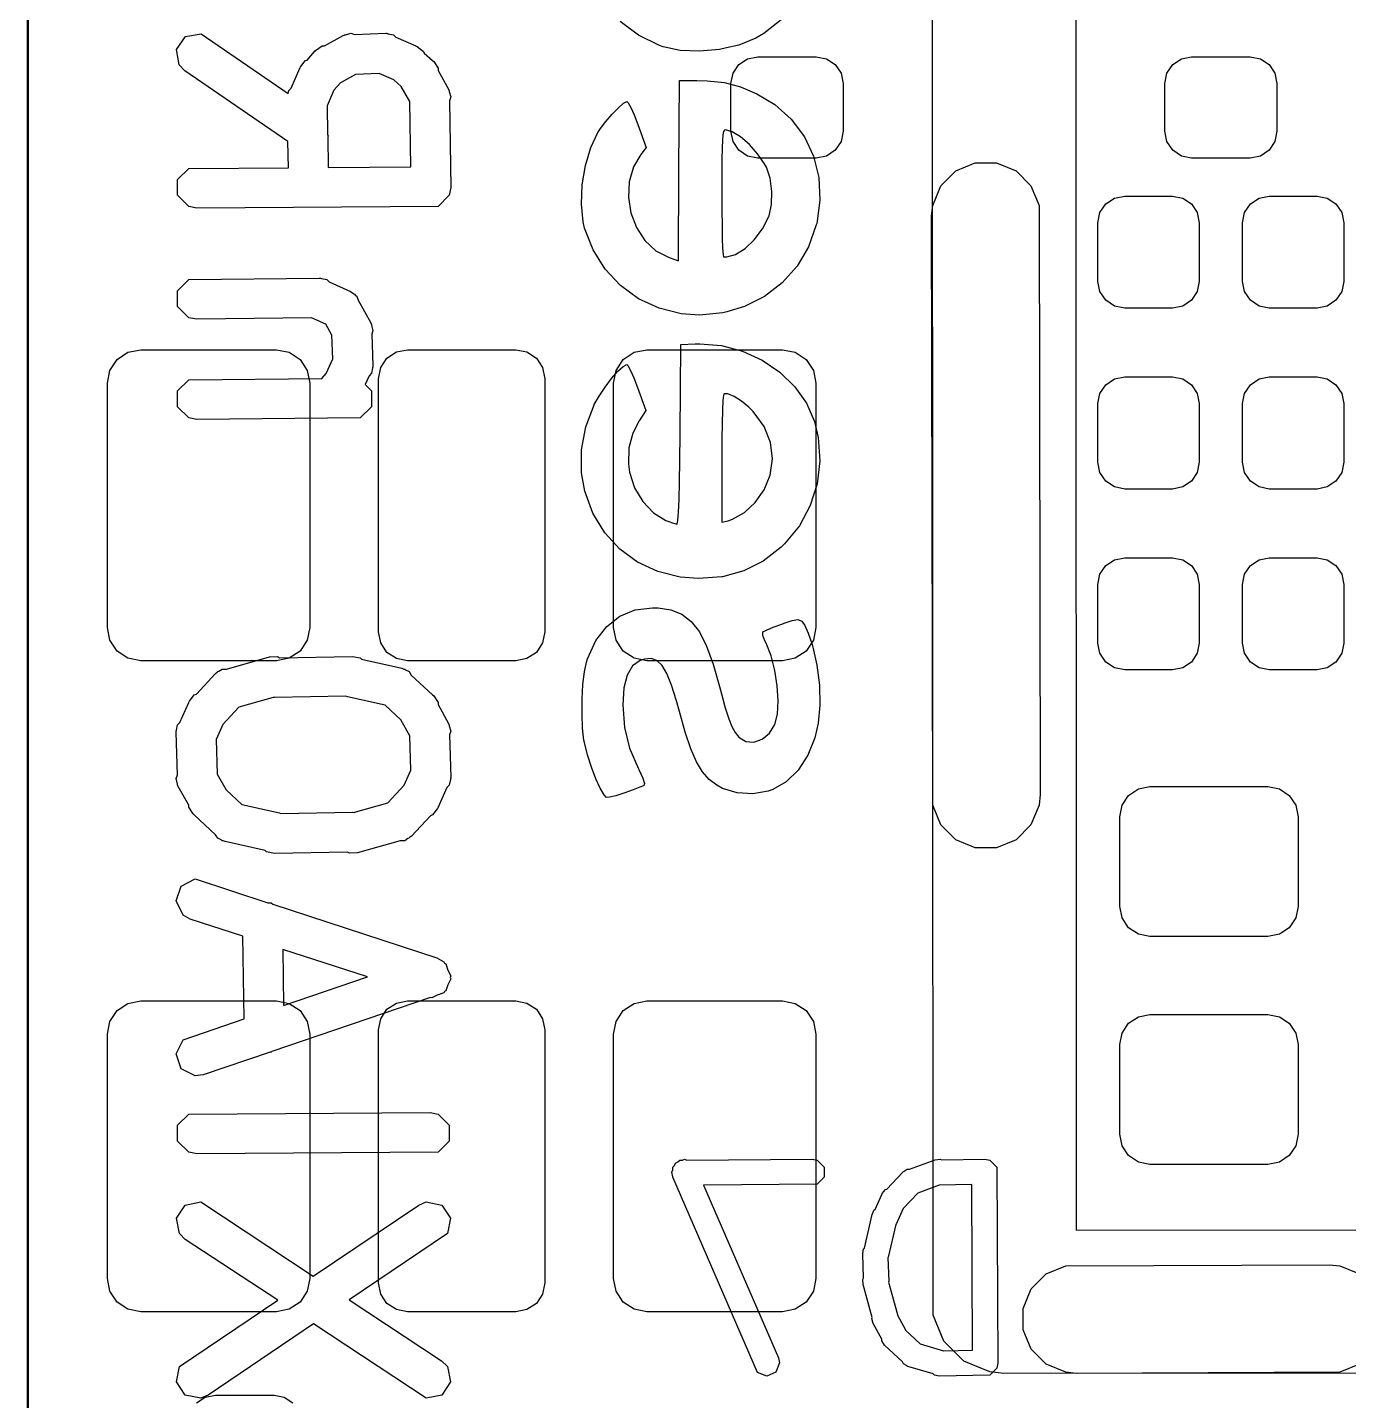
# Model space of a CAD drawing. Extents: x 138 to 258, y -115 to -93.
# Drawn here: x 138.022 to 142.663, y -111.576 to -106.755 of the extents above; entities that cross this region are included whole.
import ezdxf

# ---------------------------------------------------------------- set-up
doc = ezdxf.new("R2010")
doc.units = 0
doc.layers.add('BLACK', color=7, linetype='CONTINUOUS')

msp = doc.modelspace()

# ---------------------------------------------------------------- linework, layer by layer
at = {"layer": 'BLACK', "linetype": 'CONTINUOUS'}
for p, q in [((138.022426, -111.988503), (138.02233, -98.0186)), ((138.024773, -98.018696), (138.02487, -111.9886)), ((141.203481, -111.275636), (141.1986, -98.7806)), ((141.701837, -99.034485), (141.706502, -110.977341)), ((140.169109, -106.782325), (140.104317, -106.734463)), ((140.676007, -106.723165), (140.60967, -106.776558)), ((138.54611, -106.832041), (138.577882, -106.786652)), ((138.577882, -106.786652), (138.632445, -106.777024)), ((138.632445, -106.777024), (138.938572, -106.98637)), ((139.065558, -106.819888), (139.131359, -106.782952)), ((139.131359, -106.782952), (139.134856, -106.781994)), ((139.134856, -106.781994), (139.136031, -106.78082)), ((139.136031, -106.78082), (139.139646, -106.780682)), ((139.139646, -106.780682), (139.158601, -106.775492)), ((139.158601, -106.775492), (139.170637, -106.779504)), ((139.170637, -106.779504), (139.280935, -106.77531)), ((139.280935, -106.77531), (139.284491, -106.776017)), ((139.284491, -106.776017), (139.286067, -106.775492)), ((139.286067, -106.775492), (139.289523, -106.777018)), ((139.289523, -106.777018), (139.308637, -106.78082)), ((139.308637, -106.78082), (139.316941, -106.789124)), ((140.242581, -106.817831), (140.169109, -106.782325)), ((140.60967, -106.776558), (140.581263, -106.792954)), ((138.555738, -106.886604), (138.54611, -106.832041)), ((139.031324, -106.839104), (139.034409, -106.835581)), ((139.034409, -106.835581), (139.057894, -106.819888)), ((139.057894, -106.819888), (139.065558, -106.819888)), ((139.316941, -106.789124), (139.386614, -106.819888)), ((139.386614, -106.819888), (139.386774, -106.819888)), ((139.386774, -106.819888), (139.386936, -106.82003)), ((139.386936, -106.82003), (139.391445, -106.822021)), ((139.391445, -106.822021), (139.413758, -106.839338)), ((140.255289, -106.822332), (140.242581, -106.817831)), ((140.315603, -106.835571), (140.255289, -106.822332)), ((140.383202, -106.838626), (140.315603, -106.835571)), ((140.453241, -106.832125), (140.383202, -106.838626)), ((140.478216, -106.826426), (140.453241, -106.832125)), ((140.520876, -106.816692), (140.478216, -106.826426)), ((140.581263, -106.792954), (140.520876, -106.816692)), ((138.981783, -106.893461), (138.9991, -106.871148)), ((138.9991, -106.871148), (139.004991, -106.869184)), ((139.004991, -106.869184), (139.03078, -106.839726)), ((139.03078, -106.839726), (139.03091, -106.839337)), ((139.03091, -106.839337), (139.031324, -106.839104)), ((139.413758, -106.839338), (139.415722, -106.845229)), ((139.415722, -106.845229), (139.44518, -106.871018)), ((139.44518, -106.871018), (139.445568, -106.871148)), ((139.445568, -106.871148), (139.445799, -106.87156)), ((139.445799, -106.87156), (139.449325, -106.874647)), ((139.449325, -106.874647), (139.465018, -106.898132)), ((140.521276, -106.885326), (140.551765, -106.864954)), ((140.551765, -106.864954), (140.58773, -106.8578)), ((140.58773, -106.8578), (140.79347, -106.8578)), ((140.79347, -106.8578), (140.829435, -106.864954)), ((140.829435, -106.864954), (140.859924, -106.885326)), ((142.045276, -106.885326), (142.075765, -106.864954)), ((142.075765, -106.864954), (142.11173, -106.8578)), ((142.11173, -106.8578), (142.31747, -106.8578)), ((142.31747, -106.8578), (142.353435, -106.864954)), ((142.353435, -106.864954), (142.383924, -106.885326)), ((138.575273, -106.907004), (138.555738, -106.886604)), ((138.937513, -107.154722), (138.575273, -106.907004)), ((138.948886, -106.967963), (138.97965, -106.898291)), ((138.97965, -106.898132), (138.979792, -106.897969)), ((138.97965, -106.898291), (138.97965, -106.898132)), ((138.979792, -106.897969), (138.981783, -106.893461)), ((139.174697, -106.919673), (139.122051, -106.949225)), ((139.25777, -106.916514), (139.174697, -106.919673)), ((139.309465, -106.939339), (139.25777, -106.916514)), ((139.465018, -106.898132), (139.465018, -106.905796)), ((139.465018, -106.905796), (139.501954, -106.971596)), ((140.49375, -106.95178), (140.500904, -106.915815)), ((140.500904, -106.915815), (140.521276, -106.885326)), ((140.859924, -106.885326), (140.880296, -106.915815)), ((140.880296, -106.915815), (140.88745, -106.95178)), ((142.01775, -106.95178), (142.024904, -106.915815)), ((142.024904, -106.915815), (142.045276, -106.885326)), ((142.383924, -106.885326), (142.404296, -106.915815)), ((142.404296, -106.915815), (142.41145, -106.95178)), ((138.938572, -106.98637), (138.940582, -106.976268)), ((138.940582, -106.976268), (138.948886, -106.967963)), ((139.0991, -106.975442), (139.075205, -107.029558)), ((139.122051, -106.949225), (139.0991, -106.975442)), ((139.335682, -106.96229), (139.309465, -106.939339)), ((139.364986, -107.014495), (139.335682, -106.96229)), ((139.501954, -106.971596), (139.502911, -106.975093)), ((139.502911, -106.975093), (139.504086, -106.976268)), ((139.504086, -106.976268), (139.504139, -106.979577)), ((139.504139, -106.979577), (139.509414, -106.998838)), ((140.311015, -107.257535), (140.313173, -106.941006)), ((140.313173, -106.941006), (140.373761, -106.941006)), ((140.373761, -106.941006), (140.409684, -106.941814)), ((140.409684, -106.941814), (140.471176, -106.948561)), ((140.471176, -106.948561), (140.527371, -106.963386)), ((140.49375, -107.11942), (140.49375, -106.95178)), ((140.527371, -106.963386), (140.584945, -106.987766)), ((140.88745, -106.95178), (140.88745, -107.11942)), ((142.01775, -107.11942), (142.01775, -106.95178)), ((142.41145, -106.95178), (142.41145, -107.11942)), ((139.075205, -107.029558), (139.076821, -107.129365)), ((139.368712, -107.244565), (139.364986, -107.014495)), ((139.509414, -106.998838), (139.504681, -107.013035)), ((139.504681, -107.013035), (139.509596, -107.316511)), ((140.098242, -107.037083), (140.116269, -107.021214)), ((140.116269, -107.021214), (140.127552, -107.015178)), ((140.127552, -107.015178), (140.132042, -107.019063)), ((140.132042, -107.019063), (140.141591, -107.035624)), ((140.584945, -106.987766), (140.647511, -107.025459)), ((140.647511, -107.025459), (140.705687, -107.077438)), ((140.054517, -107.084897), (140.076611, -107.05943)), ((140.076611, -107.05943), (140.098242, -107.037083)), ((140.141591, -107.035624), (140.153579, -107.062204)), ((140.153579, -107.062204), (140.166423, -107.095532)), ((140.705687, -107.077438), (140.751393, -107.13859)), ((140.000838, -107.176713), (140.02617, -107.123544)), ((140.02617, -107.123544), (140.0351, -107.110127)), ((140.0351, -107.110127), (140.054517, -107.084897)), ((140.166423, -107.095532), (140.195183, -107.175886)), ((140.46771, -107.120313), (140.465336, -107.131351)), ((140.470844, -107.115155), (140.46771, -107.120313)), ((140.474096, -107.114075), (140.470844, -107.115155)), ((140.498396, -107.120797), (140.474096, -107.114075)), ((140.500904, -107.155385), (140.49375, -107.11942)), ((140.527499, -107.139018), (140.498396, -107.120797)), ((140.88745, -107.11942), (140.880296, -107.155385)), ((142.024904, -107.155385), (142.01775, -107.11942)), ((142.41145, -107.11942), (142.404296, -107.155385)), ((138.939013, -107.247357), (138.937513, -107.154722)), ((139.076821, -107.129365), (139.078139, -107.136832)), ((139.078139, -107.136832), (139.076969, -107.138502)), ((139.076969, -107.138502), (139.078717, -107.246449)), ((140.463621, -107.150037), (140.462464, -107.178137)), ((140.465336, -107.131351), (140.463621, -107.150037)), ((140.521276, -107.185874), (140.500904, -107.155385)), ((140.558213, -107.165825), (140.527499, -107.139018)), ((140.587346, -107.198302), (140.558213, -107.165825)), ((140.751393, -107.13859), (140.78389, -107.207316)), ((140.880296, -107.155385), (140.859924, -107.185874)), ((142.045276, -107.185874), (142.024904, -107.155385)), ((142.404296, -107.155385), (142.383924, -107.185874)), ((139.982237, -107.239902), (140.000838, -107.176713)), ((140.176527, -107.20061), (140.151524, -107.243982)), ((140.195183, -107.175886), (140.176527, -107.20061)), ((140.461763, -107.217418), (140.461417, -107.269648)), ((140.462464, -107.178137), (140.461763, -107.217418)), ((140.551765, -107.206246), (140.521276, -107.185874)), ((140.58773, -107.2134), (140.551765, -107.206246)), ((140.611706, -107.233536), (140.587346, -107.198302)), ((140.79347, -107.2134), (140.58773, -107.2134)), ((140.78389, -107.207316), (140.802444, -107.28202)), ((140.829435, -107.206246), (140.79347, -107.2134)), ((140.859924, -107.185874), (140.829435, -107.206246)), ((142.075765, -107.206246), (142.045276, -107.185874)), ((142.11173, -107.2134), (142.075765, -107.206246)), ((142.31747, -107.2134), (142.11173, -107.2134)), ((142.353435, -107.206246), (142.31747, -107.2134)), ((142.383924, -107.185874), (142.353435, -107.206246)), ((138.549906, -107.288809), (138.589084, -107.249631)), ((138.589084, -107.249631), (138.939013, -107.247357)), ((139.078717, -107.246449), (139.368712, -107.244565)), ((139.971101, -107.307858), (139.982237, -107.239902)), ((140.151524, -107.243982), (140.136428, -107.296651)), ((140.308858, -107.574065), (140.311015, -107.257535)), ((140.461417, -107.269648), (140.461324, -107.336593)), ((140.618493, -107.245938), (140.611706, -107.233536)), ((140.63162, -107.284601), (140.618493, -107.245938)), ((141.230705, -107.310764), (141.283264, -107.258205)), ((141.283264, -107.258205), (141.351935, -107.22976)), ((141.351935, -107.22976), (141.426265, -107.22976)), ((141.426265, -107.22976), (141.494936, -107.258205)), ((141.494936, -107.258205), (141.547495, -107.310764)), ((138.549906, -107.344213), (138.549906, -107.288809)), ((139.509596, -107.316511), (139.504086, -107.344213)), ((139.968163, -107.375325), (139.971101, -107.307858)), ((140.136428, -107.296651), (140.133642, -107.351676)), ((140.637752, -107.330672), (140.63162, -107.284601)), ((140.802444, -107.28202), (140.806317, -107.361102)), ((141.20226, -107.379435), (141.230705, -107.310764)), ((141.547495, -107.310764), (141.57594, -107.379435)), ((138.589084, -107.383391), (138.549906, -107.344213)), ((139.504086, -107.344213), (139.464908, -107.383391)), ((140.133642, -107.351676), (140.142383, -107.406226)), ((140.461324, -107.336593), (140.461325, -107.338695)), ((140.461325, -107.338695), (140.461559, -107.39722)), ((140.63655, -107.377051), (140.637752, -107.330672)), ((140.806317, -107.361102), (140.794773, -107.442964)), ((141.810326, -107.374276), (141.840815, -107.353904)), ((141.840815, -107.353904), (141.87678, -107.34675)), ((141.87678, -107.34675), (142.04442, -107.34675)), ((142.04442, -107.34675), (142.080385, -107.353904)), ((142.080385, -107.353904), (142.110874, -107.374276)), ((142.318326, -107.374276), (142.348815, -107.353904)), ((142.348815, -107.353904), (142.38478, -107.34675)), ((142.38478, -107.34675), (142.55242, -107.34675)), ((142.55242, -107.34675), (142.588385, -107.353904)), ((142.588385, -107.353904), (142.618874, -107.374276)), ((138.616786, -107.388901), (138.589084, -107.383391)), ((139.464908, -107.383391), (138.616786, -107.388901)), ((139.974156, -107.43705), (139.968163, -107.375325)), ((140.142383, -107.406226), (140.161868, -107.457472)), ((140.461559, -107.39722), (140.46219, -107.44994)), ((140.627676, -107.416641), (140.63655, -107.377051)), ((141.1986, -107.4166), (141.20226, -107.379435)), ((141.57594, -107.379435), (141.5796, -109.4486)), ((141.7828, -107.44073), (141.789954, -107.404765)), ((141.789954, -107.404765), (141.810326, -107.374276)), ((142.110874, -107.374276), (142.131246, -107.404765)), ((142.131246, -107.404765), (142.1384, -107.44073)), ((142.2908, -107.44073), (142.297954, -107.404765)), ((142.297954, -107.404765), (142.318326, -107.374276)), ((142.618874, -107.374276), (142.639246, -107.404765)), ((142.639246, -107.404765), (142.6464, -107.44073)), ((139.979311, -107.459288), (139.974156, -107.43705)), ((140.009046, -107.535978), (139.979311, -107.459288)), ((140.161868, -107.457472), (140.191312, -107.502585)), ((140.46219, -107.44994), (140.463159, -107.49472)), ((140.57558, -107.500618), (140.60429, -107.4624)), ((140.60429, -107.4624), (140.626746, -107.419007)), ((140.626746, -107.419007), (140.627676, -107.416641)), ((140.793435, -107.448474), (140.766284, -107.524727)), ((140.794773, -107.442964), (140.793435, -107.448474)), ((141.20226, -109.485765), (141.1986, -107.4166)), ((141.7828, -107.64647), (141.7828, -107.44073)), ((142.1384, -107.44073), (142.1384, -107.64647)), ((142.2908, -107.64647), (142.2908, -107.44073)), ((142.6464, -107.44073), (142.6464, -107.64647)), ((140.191312, -107.502585), (140.229932, -107.538734)), ((140.463159, -107.49472), (140.464408, -107.529423)), ((140.543287, -107.531296), (140.57558, -107.500618)), ((140.051707, -107.603714), (140.009046, -107.535978)), ((140.229932, -107.538734), (140.276943, -107.563091)), ((140.464408, -107.529423), (140.465876, -107.551915)), ((140.465876, -107.551915), (140.467505, -107.56006)), ((140.478631, -107.560568), (140.51008, -107.552068)), ((140.51008, -107.552068), (140.543287, -107.531296)), ((140.766284, -107.524727), (140.725885, -107.592798)), ((140.10566, -107.66126), (140.051707, -107.603714)), ((140.276943, -107.563091), (140.308858, -107.574065)), ((140.467505, -107.56006), (140.478631, -107.560568)), ((140.725885, -107.592798), (140.673891, -107.651394)), ((138.549906, -107.679486), (138.589084, -107.640308)), ((138.589084, -107.640308), (139.04653, -107.634798)), ((139.04653, -107.634798), (139.050086, -107.635505)), ((139.050086, -107.635505), (139.051662, -107.63498)), ((139.051662, -107.63498), (139.055118, -107.636506)), ((139.055118, -107.636506), (139.074232, -107.640308)), ((139.074232, -107.640308), (139.082535, -107.648611)), ((139.082535, -107.648611), (139.157038, -107.681507)), ((140.673891, -107.651394), (140.611955, -107.69922)), ((141.789954, -107.682435), (141.7828, -107.64647)), ((142.1384, -107.64647), (142.131246, -107.682435)), ((142.297954, -107.682435), (142.2908, -107.64647)), ((142.6464, -107.64647), (142.639246, -107.682435)), ((138.549906, -107.73489), (138.549906, -107.679486)), ((139.157038, -107.681507), (139.168425, -107.690344)), ((139.168425, -107.690344), (139.172096, -107.691568)), ((139.172096, -107.691568), (139.173712, -107.694447)), ((139.173712, -107.694447), (139.179352, -107.698824)), ((139.179352, -107.698824), (139.184005, -107.712784)), ((140.169268, -107.707375), (140.10566, -107.66126)), ((140.611955, -107.69922), (140.541731, -107.734983)), ((141.810326, -107.712924), (141.789954, -107.682435)), ((142.131246, -107.682435), (142.110874, -107.712924)), ((142.318326, -107.712924), (142.297954, -107.682435)), ((142.639246, -107.682435), (142.618874, -107.712924)), ((138.589084, -107.774068), (138.549906, -107.73489)), ((139.184005, -107.712784), (139.228481, -107.792017)), ((140.240897, -107.740821), (140.169268, -107.707375)), ((140.318911, -107.760359), (140.240897, -107.740821)), ((140.541731, -107.734983), (140.478631, -107.753378)), ((141.840815, -107.733296), (141.810326, -107.712924)), ((141.87678, -107.74045), (141.840815, -107.733296)), ((142.04442, -107.74045), (141.87678, -107.74045)), ((142.080385, -107.733296), (142.04442, -107.74045)), ((142.110874, -107.712924), (142.080385, -107.733296)), ((142.348815, -107.733296), (142.318326, -107.712924)), ((142.38478, -107.74045), (142.348815, -107.733296)), ((142.55242, -107.74045), (142.38478, -107.74045)), ((142.588385, -107.733296), (142.55242, -107.74045)), ((142.618874, -107.712924), (142.588385, -107.733296)), ((138.616786, -107.779578), (138.589084, -107.774068)), ((139.020452, -107.774715), (138.616786, -107.779578)), ((139.07, -107.796592), (139.020452, -107.774715)), ((139.091759, -107.835355), (139.07, -107.796592)), ((139.228481, -107.792017), (139.229438, -107.795514)), ((139.229438, -107.795514), (139.230613, -107.796689)), ((139.230613, -107.796689), (139.23075, -107.800304)), ((139.23075, -107.800304), (139.235941, -107.819259)), ((140.383031, -107.765146), (140.318911, -107.760359)), ((140.464872, -107.757389), (140.383031, -107.765146)), ((140.478631, -107.753378), (140.464872, -107.757389)), ((139.094918, -107.918431), (139.091759, -107.835355)), ((139.235941, -107.819259), (139.231928, -107.831295)), ((139.231928, -107.831295), (139.236123, -107.941594)), ((138.337408, -107.920908), (138.375519, -107.895442)), ((138.375519, -107.895442), (138.420476, -107.886501)), ((138.420476, -107.886501), (138.896725, -107.8865)), ((138.896725, -107.8865), (138.941681, -107.895442)), ((138.941681, -107.895442), (138.979792, -107.920908)), ((139.285258, -107.916258), (139.318219, -107.894234)), ((139.318219, -107.894234), (139.3571, -107.8865)), ((139.3571, -107.8865), (139.7381, -107.8865)), ((139.7381, -107.8865), (139.776981, -107.894234)), ((139.776981, -107.894234), (139.809942, -107.916258)), ((140.115408, -107.920908), (140.153519, -107.895442)), ((140.153519, -107.895442), (140.198476, -107.886501)), ((140.198476, -107.886501), (140.674725, -107.8865)), ((140.314941, -108.183397), (140.3171, -107.868163)), ((140.3171, -107.868163), (140.3674, -107.865741)), ((140.3674, -107.865741), (140.384108, -107.865291)), ((140.384108, -107.865291), (140.460252, -107.871936)), ((140.460252, -107.871936), (140.533932, -107.891814)), ((140.533932, -107.891814), (140.602915, -107.923474)), ((140.674725, -107.8865), (140.719681, -107.895442)), ((140.719681, -107.895442), (140.757792, -107.920908)), ((138.311942, -107.959019), (138.337408, -107.920908)), ((138.979792, -107.920908), (139.005258, -107.959019)), ((139.072095, -107.97012), (139.094918, -107.918431)), ((139.236123, -107.941594), (139.235415, -107.94515)), ((139.235415, -107.94515), (139.235941, -107.946726)), ((139.263234, -107.949219), (139.285258, -107.916258)), ((139.809942, -107.916258), (139.831966, -107.949219)), ((140.089942, -107.959019), (140.115408, -107.920908)), ((140.096459, -107.962234), (140.115242, -107.944748)), ((140.115242, -107.944748), (140.128093, -107.938233)), ((140.128093, -107.938233), (140.131931, -107.942242)), ((140.131931, -107.942242), (140.140702, -107.958909)), ((140.602915, -107.923474), (140.664973, -107.965463)), ((140.757792, -107.920908), (140.783258, -107.959019)), ((138.303, -108.003975), (138.311942, -107.959019)), ((138.549906, -108.031094), (138.589084, -107.991916)), ((138.589084, -107.991916), (139.056941, -107.987429)), ((139.005258, -107.959019), (139.014199, -108.003976)), ((139.056941, -107.987429), (139.072095, -107.97012)), ((139.222308, -107.9776), (139.208467, -108.008948)), ((139.230613, -107.969296), (139.222308, -107.9776)), ((139.234414, -107.950182), (139.230613, -107.969296)), ((139.235941, -107.946726), (139.234414, -107.950182)), ((139.2555, -107.9881), (139.263234, -107.949219)), ((139.2555, -108.8771), (139.2555, -107.9881)), ((139.831966, -107.949219), (139.8397, -107.9881)), ((139.8397, -107.9881), (139.8397, -108.8771)), ((140.051367, -108.017514), (140.074312, -107.98754)), ((140.074312, -107.98754), (140.096459, -107.962234)), ((140.081, -108.003975), (140.089942, -107.959019)), ((140.140702, -107.958909), (140.15221, -107.985539)), ((140.15221, -107.985539), (140.164969, -108.018883)), ((140.664973, -107.965463), (140.717873, -108.016331)), ((140.783258, -107.959019), (140.792199, -108.003976)), ((141.810326, -108.009276), (141.840815, -107.988904)), ((141.840815, -107.988904), (141.87678, -107.98175)), ((141.87678, -107.98175), (142.04442, -107.98175)), ((142.04442, -107.98175), (142.080385, -107.988904)), ((142.080385, -107.988904), (142.110874, -108.009276)), ((142.318326, -108.009276), (142.348815, -107.988904)), ((142.348815, -107.988904), (142.38478, -107.98175)), ((142.38478, -107.98175), (142.55242, -107.98175)), ((142.55242, -107.98175), (142.588385, -107.988904)), ((142.588385, -107.988904), (142.618874, -108.009276)), ((138.303001, -108.861224), (138.303, -108.003975)), ((138.549906, -108.086498), (138.549906, -108.031094)), ((139.014199, -108.003976), (139.0142, -108.861225)), ((139.208467, -108.008948), (139.230613, -108.031094)), ((139.230613, -108.031094), (139.230613, -108.086498)), ((140.030193, -108.049006), (140.051367, -108.017514)), ((140.081001, -108.861224), (140.081, -108.003975)), ((140.164969, -108.018883), (140.19415, -108.099514)), ((140.469283, -108.041407), (140.467708, -108.045764)), ((140.483149, -108.041467), (140.469283, -108.041407)), ((140.504856, -108.050784), (140.483149, -108.041467)), ((140.717873, -108.016331), (140.759385, -108.074627)), ((140.792199, -108.003976), (140.7922, -108.861225)), ((141.7828, -108.07573), (141.789954, -108.039765)), ((141.789954, -108.039765), (141.810326, -108.009276)), ((142.110874, -108.009276), (142.131246, -108.039765)), ((142.131246, -108.039765), (142.1384, -108.07573)), ((142.2908, -108.07573), (142.297954, -108.039765)), ((142.297954, -108.039765), (142.318326, -108.009276)), ((142.618874, -108.009276), (142.639246, -108.039765)), ((142.639246, -108.039765), (142.6464, -108.07573)), ((138.589084, -108.125676), (138.549906, -108.086498)), ((139.230613, -108.086498), (139.191435, -108.125676)), ((139.983584, -108.156779), (140.01311, -108.079365)), ((140.01311, -108.079365), (140.013356, -108.078863)), ((140.013356, -108.078863), (140.030193, -108.049006)), ((140.465545, -108.065169), (140.463775, -108.098671)), ((140.467708, -108.045764), (140.465545, -108.065169)), ((140.530536, -108.067018), (140.504856, -108.050784)), ((140.556315, -108.08783), (140.530536, -108.067018)), ((140.572014, -108.103498), (140.556315, -108.08783)), ((140.759385, -108.074627), (140.787279, -108.138899)), ((141.7828, -108.28147), (141.7828, -108.07573)), ((142.1384, -108.07573), (142.1384, -108.28147)), ((142.2908, -108.28147), (142.2908, -108.07573)), ((142.6464, -108.07573), (142.6464, -108.28147)), ((138.616786, -108.131186), (138.589084, -108.125676)), ((139.191435, -108.125676), (138.616786, -108.131186)), ((140.170927, -108.136254), (140.148526, -108.179001)), ((140.19415, -108.099514), (140.170927, -108.136254)), ((140.463775, -108.098671), (140.462447, -108.144819)), ((140.60995, -108.155966), (140.572014, -108.103498)), ((139.968587, -108.237405), (139.983584, -108.156779)), ((140.148526, -108.179001), (140.134729, -108.23076)), ((140.314095, -108.275071), (140.314941, -108.183397)), ((140.462447, -108.144819), (140.461613, -108.202163)), ((140.632758, -108.211875), (140.60995, -108.155966)), ((140.787279, -108.138899), (140.800361, -108.194706)), ((140.134729, -108.23076), (140.133768, -108.288635)), ((140.461613, -108.202163), (140.461324, -108.269251)), ((140.640004, -108.269601), (140.632758, -108.211875)), ((140.800361, -108.194706), (140.806111, -108.276397)), ((139.968458, -108.318122), (139.968587, -108.237405)), ((140.31292, -108.35132), (140.314095, -108.275071)), ((140.461324, -108.269251), (140.461324, -108.492176)), ((140.631438, -108.326896), (140.640004, -108.269601)), ((140.806111, -108.276397), (140.796586, -108.356745)), ((141.789954, -108.317435), (141.7828, -108.28147)), ((142.1384, -108.28147), (142.131246, -108.317435)), ((142.297954, -108.317435), (142.2908, -108.28147)), ((142.6464, -108.28147), (142.639246, -108.317435)), ((139.979966, -108.383251), (139.968458, -108.318122)), ((140.133768, -108.288635), (140.137719, -108.316698)), ((140.137719, -108.316698), (140.155327, -108.371141)), ((140.61018, -108.377953), (140.631438, -108.326896)), ((141.810326, -108.347924), (141.789954, -108.317435)), ((142.131246, -108.317435), (142.110874, -108.347924)), ((142.318326, -108.347924), (142.297954, -108.317435)), ((142.639246, -108.317435), (142.618874, -108.347924)), ((140.155327, -108.371141), (140.183951, -108.41971)), ((140.311423, -108.411943), (140.31292, -108.35132)), ((140.579177, -108.422861), (140.61018, -108.377953)), ((140.796586, -108.356745), (140.772313, -108.433607)), ((141.840815, -108.368296), (141.810326, -108.347924)), ((141.87678, -108.37545), (141.840815, -108.368296)), ((142.04442, -108.37545), (141.87678, -108.37545)), ((142.080385, -108.368296), (142.04442, -108.37545)), ((142.110874, -108.347924), (142.080385, -108.368296)), ((142.348815, -108.368296), (142.318326, -108.347924)), ((142.38478, -108.37545), (142.348815, -108.368296)), ((142.55242, -108.37545), (142.38478, -108.37545)), ((142.588385, -108.368296), (142.55242, -108.37545)), ((142.618874, -108.347924), (142.588385, -108.368296)), ((140.008602, -108.460869), (139.979966, -108.383251)), ((140.183951, -108.41971), (140.221361, -108.459061)), ((140.30961, -108.456739), (140.311423, -108.411943)), ((140.541272, -108.45854), (140.579177, -108.422861)), ((140.050006, -108.528992), (140.008602, -108.460869)), ((140.221361, -108.459061), (140.265326, -108.485851)), ((140.30749, -108.485509), (140.30961, -108.456739)), ((140.499308, -108.48191), (140.541272, -108.45854)), ((140.772313, -108.433607), (140.73382, -108.504838)), ((140.265326, -108.485851), (140.271365, -108.488304)), ((140.271365, -108.488304), (140.291901, -108.495667)), ((140.291901, -108.495667), (140.304375, -108.498631)), ((140.304375, -108.498631), (140.305067, -108.498052)), ((140.305067, -108.498052), (140.30749, -108.485509)), ((140.461324, -108.492176), (140.483988, -108.48666)), ((140.483988, -108.48666), (140.499308, -108.48191)), ((140.73382, -108.504838), (140.681633, -108.568297)), ((140.102775, -108.586544), (140.050006, -108.528992)), ((140.681633, -108.568297), (140.670395, -108.5792)), ((140.165506, -108.632449), (140.102775, -108.586544)), ((140.670395, -108.5792), (140.607293, -108.628776)), ((141.840815, -108.623904), (141.87678, -108.61675)), ((141.87678, -108.61675), (142.04442, -108.61675)), ((142.04442, -108.61675), (142.080385, -108.623904)), ((142.348815, -108.623904), (142.38478, -108.61675)), ((142.38478, -108.61675), (142.55242, -108.61675)), ((142.55242, -108.61675), (142.588385, -108.623904)), ((140.236796, -108.66563), (140.165506, -108.632449)), ((140.315242, -108.685011), (140.236796, -108.66563)), ((140.538779, -108.663348), (140.463376, -108.683508)), ((140.607293, -108.628776), (140.538779, -108.663348)), ((141.789954, -108.674765), (141.810326, -108.644276)), ((141.810326, -108.644276), (141.840815, -108.623904)), ((142.080385, -108.623904), (142.110874, -108.644276)), ((142.110874, -108.644276), (142.131246, -108.674765)), ((142.297954, -108.674765), (142.318326, -108.644276)), ((142.318326, -108.644276), (142.348815, -108.623904)), ((142.588385, -108.623904), (142.618874, -108.644276)), ((142.618874, -108.644276), (142.639246, -108.674765)), ((140.379607, -108.689853), (140.315242, -108.685011)), ((140.461324, -108.683663), (140.379607, -108.689853)), ((140.463376, -108.683508), (140.461324, -108.683663)), ((141.7828, -108.71073), (141.789954, -108.674765)), ((141.7828, -108.91647), (141.7828, -108.71073)), ((142.131246, -108.674765), (142.1384, -108.71073)), ((142.1384, -108.71073), (142.1384, -108.91647)), ((142.2908, -108.71073), (142.297954, -108.674765)), ((142.2908, -108.91647), (142.2908, -108.71073)), ((142.639246, -108.674765), (142.6464, -108.71073)), ((142.6464, -108.71073), (142.6464, -108.91647)), ((140.102995, -108.821476), (140.156797, -108.799582)), ((140.156797, -108.799582), (140.218203, -108.792217)), ((140.218203, -108.792217), (140.237819, -108.792753)), ((140.237819, -108.792753), (140.282877, -108.799488)), ((140.282877, -108.799488), (140.321351, -108.814963)), ((138.311942, -108.906181), (138.303001, -108.861224)), ((139.0142, -108.861225), (139.005258, -108.906181)), ((140.019387, -108.907877), (140.057092, -108.857656)), ((140.057092, -108.857656), (140.102995, -108.821476)), ((140.089942, -108.906181), (140.081001, -108.861224)), ((140.321351, -108.814963), (140.354341, -108.840467)), ((140.354341, -108.840467), (140.382943, -108.877293)), ((140.618926, -108.870605), (140.642226, -108.860691)), ((140.642226, -108.860691), (140.672014, -108.849498)), ((140.672014, -108.849498), (140.680604, -108.846447)), ((140.680604, -108.846447), (140.708644, -108.837202)), ((140.708644, -108.837202), (140.728333, -108.834196)), ((140.728333, -108.834196), (140.742417, -108.839298)), ((140.742417, -108.839298), (140.753642, -108.854375)), ((140.753642, -108.854375), (140.764755, -108.881296)), ((140.7922, -108.861225), (140.783258, -108.906181)), ((138.337408, -108.944292), (138.311942, -108.906181)), ((139.005258, -108.906181), (138.979792, -108.944292)), ((139.263234, -108.915981), (139.2555, -108.8771)), ((139.8397, -108.8771), (139.831966, -108.915981)), ((139.990175, -108.971892), (140.019387, -108.907877)), ((140.115408, -108.944292), (140.089942, -108.906181)), ((140.382943, -108.877293), (140.408258, -108.926729)), ((140.605014, -108.8786), (140.60614, -108.87749)), ((140.605855, -108.88949), (140.605014, -108.8786)), ((140.612968, -108.908749), (140.605855, -108.88949)), ((140.60614, -108.87749), (140.618926, -108.870605)), ((140.616968, -108.917093), (140.612968, -108.908749)), ((140.783258, -108.906181), (140.757792, -108.944292)), ((140.764755, -108.881296), (140.778502, -108.921929)), ((138.375519, -108.969758), (138.337408, -108.944292)), ((138.979792, -108.944292), (138.941681, -108.969758)), ((139.285258, -108.948942), (139.263234, -108.915981)), ((139.318219, -108.970966), (139.285258, -108.948942)), ((139.809942, -108.948942), (139.776981, -108.970966)), ((139.831966, -108.915981), (139.809942, -108.948942)), ((140.153519, -108.969758), (140.115408, -108.944292)), ((140.408258, -108.926729), (140.431382, -108.990068)), ((140.634659, -108.960986), (140.616968, -108.917093)), ((140.757792, -108.944292), (140.719681, -108.969758)), ((140.778502, -108.921929), (140.781147, -108.930234)), ((140.781147, -108.930234), (140.795846, -108.993828)), ((141.789954, -108.952435), (141.7828, -108.91647)), ((141.810326, -108.982924), (141.789954, -108.952435)), ((142.131246, -108.952435), (142.110874, -108.982924)), ((142.1384, -108.91647), (142.131246, -108.952435)), ((142.297954, -108.952435), (142.2908, -108.91647)), ((142.318326, -108.982924), (142.297954, -108.952435)), ((142.639246, -108.952435), (142.618874, -108.982924)), ((142.6464, -108.91647), (142.639246, -108.952435)), ((138.420475, -108.9787), (138.375519, -108.969758)), ((138.896724, -108.978699), (138.420475, -108.9787)), ((138.721884, -109.007675), (138.872702, -108.965258)), ((138.872702, -108.965258), (138.900913, -108.963885)), ((138.941681, -108.969758), (138.896724, -108.978699)), ((138.900913, -108.963885), (138.907415, -108.967786)), ((138.907415, -108.967786), (139.163733, -108.963097)), ((139.163733, -108.963097), (139.191435, -108.968607)), ((139.191435, -108.968607), (139.196156, -108.973328)), ((139.196156, -108.973328), (139.337561, -109.004327)), ((139.3571, -108.9787), (139.318219, -108.970966)), ((139.337561, -109.004327), (139.344648, -109.007675)), ((139.7381, -108.9787), (139.3571, -108.9787)), ((139.776981, -108.970966), (139.7381, -108.9787)), ((139.978892, -109.017111), (139.986226, -108.983657)), ((139.986226, -108.983657), (139.990175, -108.971892)), ((140.147348, -108.996608), (140.128579, -109.028533)), ((140.174321, -108.977307), (140.147348, -108.996608)), ((140.198475, -108.9787), (140.153519, -108.969758)), ((140.18991, -108.97239), (140.174321, -108.977307)), ((140.213304, -108.9707), (140.18991, -108.97239)), ((140.674724, -108.978699), (140.198475, -108.9787)), ((140.233617, -108.977645), (140.213304, -108.9707)), ((140.251773, -108.994615), (140.233617, -108.977645)), ((140.268697, -109.023), (140.251773, -108.994615)), ((140.431382, -108.990068), (140.453414, -109.068598)), ((140.647967, -109.012349), (140.634659, -108.960986)), ((140.719681, -108.969758), (140.674724, -108.978699)), ((140.795846, -108.993828), (140.80432, -109.064448)), ((141.840815, -109.003296), (141.810326, -108.982924)), ((141.87678, -109.01045), (141.840815, -109.003296)), ((142.080385, -109.003296), (142.04442, -109.01045)), ((142.110874, -108.982924), (142.080385, -109.003296)), ((142.348815, -109.003296), (142.318326, -108.982924)), ((142.38478, -109.01045), (142.348815, -109.003296)), ((142.588385, -109.003296), (142.55242, -109.01045)), ((142.618874, -108.982924), (142.588385, -109.003296)), ((138.616318, -109.095371), (138.682802, -109.023367)), ((138.682802, -109.023367), (138.68932, -109.019011)), ((138.68932, -109.019011), (138.690893, -109.016391)), ((138.690893, -109.016391), (138.694949, -109.01525)), ((138.694949, -109.01525), (138.706286, -109.007675)), ((138.706286, -109.007675), (138.721884, -109.007675)), ((139.344648, -109.007675), (139.347706, -109.007675)), ((139.347706, -109.007675), (139.350909, -109.010632)), ((139.350909, -109.010632), (139.363099, -109.016391)), ((139.363099, -109.016391), (139.370493, -109.028715)), ((139.370493, -109.028715), (139.445516, -109.097985)), ((139.973718, -109.061983), (139.978892, -109.017111)), ((140.128579, -109.028533), (140.117665, -109.073822)), ((140.285313, -109.064189), (140.268697, -109.023)), ((140.656406, -109.066678), (140.647967, -109.012349)), ((142.04442, -109.01045), (141.87678, -109.01045)), ((142.55242, -109.01045), (142.38478, -109.01045)), ((138.591107, -109.120316), (138.608424, -109.098003)), ((138.608424, -109.098003), (138.616318, -109.095371)), ((139.445516, -109.097985), (139.445568, -109.098003)), ((139.445568, -109.098003), (139.445603, -109.098065)), ((139.445603, -109.098065), (139.449326, -109.101503)), ((139.449326, -109.101503), (139.465018, -109.124987)), ((139.970832, -109.113331), (139.973718, -109.061983)), ((140.117665, -109.073822), (140.114256, -109.133219)), ((140.302546, -109.119572), (140.285313, -109.064189)), ((140.453414, -109.068598), (140.459935, -109.094083)), ((140.459935, -109.094083), (140.473631, -109.144305)), ((140.659489, -109.119469), (140.656406, -109.066678)), ((140.80432, -109.064448), (140.806004, -109.134935)), ((138.55821, -109.194818), (138.588974, -109.125146)), ((138.588974, -109.124987), (138.589109, -109.12484)), ((138.588974, -109.125146), (138.588974, -109.124987)), ((138.589109, -109.12484), (138.591107, -109.120316)), ((138.765131, -109.140963), (138.708354, -109.202454)), ((138.885874, -109.107004), (138.765131, -109.140963)), ((138.890259, -109.107877), (138.885874, -109.107004)), ((139.141038, -109.103289), (138.890259, -109.107877)), ((139.146176, -109.105716), (139.141038, -109.103289)), ((139.278556, -109.134735), (139.146176, -109.105716)), ((139.333743, -109.185691), (139.278556, -109.134735)), ((139.465018, -109.124987), (139.465018, -109.132651)), ((139.465018, -109.132651), (139.501954, -109.198451)), ((139.970366, -109.166218), (139.970832, -109.113331)), ((140.114256, -109.133219), (140.119968, -109.212408)), ((140.312707, -109.156905), (140.302546, -109.119572)), ((140.473631, -109.144305), (140.485582, -109.182047)), ((140.65673, -109.166218), (140.659489, -109.119469)), ((140.806004, -109.134935), (140.800331, -109.198128)), ((138.549906, -109.203123), (138.55821, -109.194818)), ((139.365139, -109.241622), (139.333743, -109.185691)), ((139.501954, -109.198451), (139.502911, -109.201948)), ((139.97245, -109.215702), (139.970366, -109.166218)), ((140.333011, -109.229429), (140.312707, -109.156905)), ((140.485582, -109.182047), (140.496777, -109.209912)), ((140.647755, -109.202151), (140.65673, -109.166218)), ((140.800331, -109.198128), (140.788246, -109.2491)), ((138.544396, -109.230825), (138.545103, -109.227268)), ((138.548846, -109.379423), (138.544396, -109.230825)), ((138.544578, -109.225692), (138.546104, -109.222234)), ((138.545103, -109.227268), (138.544578, -109.225692)), ((138.546104, -109.222234), (138.549906, -109.203123)), ((138.708354, -109.202454), (138.685215, -109.254859)), ((139.368776, -109.363061), (139.365139, -109.241622)), ((139.502911, -109.201948), (139.504086, -109.203123)), ((139.504086, -109.203123), (139.50419, -109.206618)), ((139.50419, -109.206618), (139.509414, -109.225693)), ((139.509414, -109.225693), (139.505145, -109.238498)), ((139.505145, -109.238498), (139.509596, -109.387096)), ((139.977214, -109.256843), (139.97245, -109.215702)), ((140.119968, -109.212408), (140.137625, -109.285408)), ((140.352465, -109.287563), (140.333011, -109.229429)), ((140.496777, -109.209912), (140.508202, -109.230503)), ((140.508202, -109.230503), (140.520844, -109.246425)), ((140.520844, -109.246425), (140.520903, -109.246488)), ((140.520903, -109.246488), (140.545356, -109.261949)), ((140.602736, -109.253902), (140.628565, -109.23287)), ((140.628565, -109.23287), (140.647755, -109.202151)), ((138.685215, -109.254859), (138.688852, -109.376297)), ((139.978804, -109.265081), (139.977214, -109.256843)), ((139.989794, -109.308802), (139.978804, -109.265081)), ((140.137625, -109.285408), (140.168733, -109.358079)), ((140.372182, -109.333286), (140.352465, -109.287563)), ((140.545356, -109.261949), (140.573817, -109.264007)), ((140.573817, -109.264007), (140.602736, -109.253902)), ((140.788246, -109.2491), (140.763204, -109.31011)), ((140.003607, -109.352553), (139.989794, -109.308802)), ((140.393274, -109.368575), (140.372182, -109.333286)), ((140.763204, -109.31011), (140.729233, -109.362382)), ((138.544578, -109.392229), (138.548846, -109.379423)), ((138.688852, -109.376297), (138.72025, -109.432231)), ((139.345637, -109.415465), (139.368776, -109.363061)), ((139.509596, -109.387096), (139.508888, -109.390652)), ((139.508888, -109.390652), (139.509414, -109.392228)), ((140.018865, -109.392912), (140.003607, -109.352553)), ((140.168733, -109.358079), (140.169706, -109.359978)), ((140.169706, -109.359978), (140.184374, -109.391116)), ((140.184374, -109.391116), (140.190095, -109.409905)), ((140.416854, -109.395406), (140.393274, -109.368575)), ((140.729233, -109.362382), (140.687989, -109.403495)), ((138.549801, -109.411299), (138.544578, -109.392229)), ((138.549906, -109.414798), (138.549801, -109.411299)), ((138.551081, -109.415973), (138.549906, -109.414798)), ((138.552039, -109.41947), (138.551081, -109.415973)), ((138.588974, -109.485268), (138.552039, -109.41947)), ((138.72025, -109.432231), (138.775436, -109.483185)), ((139.28886, -109.476957), (139.345637, -109.415465)), ((139.495781, -109.423102), (139.465018, -109.492774)), ((139.504086, -109.414798), (139.495781, -109.423102)), ((139.507887, -109.395684), (139.504086, -109.414798)), ((139.509414, -109.392228), (139.507887, -109.395684)), ((140.034189, -109.426453), (140.018865, -109.392912)), ((140.048202, -109.449752), (140.034189, -109.426453)), ((140.149663, -109.431181), (140.120506, -109.441918)), ((140.173351, -109.422518), (140.149663, -109.431181)), ((140.186764, -109.417685), (140.173351, -109.422518)), ((140.187235, -109.417522), (140.186764, -109.417685)), ((140.190095, -109.409905), (140.187235, -109.417522)), ((140.444034, -109.415756), (140.416854, -109.395406)), ((140.46448, -109.426595), (140.444034, -109.415756)), ((140.515123, -109.442082), (140.46448, -109.426595)), ((140.624145, -109.436925), (140.570572, -109.445581)), ((140.641126, -109.43103), (140.624145, -109.436925)), ((140.687989, -109.403495), (140.641126, -109.43103)), ((141.89043, -109.45143), (141.924689, -109.428538)), ((141.924689, -109.428538), (141.9651, -109.4205)), ((141.9651, -109.4205), (142.3801, -109.4205)), ((142.3801, -109.4205), (142.420511, -109.428538)), ((142.420511, -109.428538), (142.45477, -109.45143)), ((138.588974, -109.492934), (138.588974, -109.485268)), ((138.775436, -109.483185), (138.907817, -109.512206)), ((139.168117, -109.510916), (139.28886, -109.476957)), ((140.056517, -109.458149), (140.048202, -109.449752)), ((140.067405, -109.45774), (140.056517, -109.458149)), ((140.089131, -109.452352), (140.067405, -109.45774)), ((140.117227, -109.443117), (140.089131, -109.452352)), ((140.120506, -109.441918), (140.117227, -109.443117)), ((140.570572, -109.445581), (140.515123, -109.442082)), ((141.230705, -109.554436), (141.20226, -109.485765)), ((141.57594, -109.485765), (141.547495, -109.554436)), ((141.5796, -109.4486), (141.57594, -109.485765)), ((141.8595, -109.5261), (141.867538, -109.485689)), ((141.867538, -109.485689), (141.89043, -109.45143)), ((142.45477, -109.45143), (142.477662, -109.485689)), ((142.477662, -109.485689), (142.4857, -109.5261)), ((138.604667, -109.516418), (138.588974, -109.492934)), ((138.608387, -109.519853), (138.604667, -109.516418)), ((138.608424, -109.519918), (138.608387, -109.519853)), ((138.608476, -109.519935), (138.608424, -109.519918)), ((138.683498, -109.589205), (138.608476, -109.519935)), ((138.907817, -109.512206), (138.912952, -109.514632)), ((138.912952, -109.514632), (139.163733, -109.510044)), ((139.163733, -109.510044), (139.168117, -109.510916)), ((139.437672, -109.522549), (139.37119, -109.594553)), ((139.445568, -109.519918), (139.437672, -109.522549)), ((139.462885, -109.497605), (139.445568, -109.519918)), ((139.464882, -109.49308), (139.462885, -109.497605)), ((139.465018, -109.492934), (139.464882, -109.49308)), ((139.465018, -109.492774), (139.465018, -109.492934)), ((141.8595, -109.8411), (141.8595, -109.5261)), ((142.4857, -109.5261), (142.4857, -109.8411)), ((141.283264, -109.606995), (141.230705, -109.554436)), ((141.547495, -109.554436), (141.494936, -109.606995)), ((138.690893, -109.60153), (138.683498, -109.589205)), ((138.703083, -109.607288), (138.690893, -109.60153)), ((138.706286, -109.610246), (138.703083, -109.607288)), ((138.709343, -109.610246), (138.706286, -109.610246)), ((138.716432, -109.613595), (138.709343, -109.610246)), ((138.857835, -109.644592), (138.716432, -109.613595)), ((139.332108, -109.610246), (139.18129, -109.652663)), ((139.347706, -109.610246), (139.332108, -109.610246)), ((139.359041, -109.602671), (139.347706, -109.610246)), ((139.363099, -109.60153), (139.359041, -109.602671)), ((139.364671, -109.598908), (139.363099, -109.60153)), ((139.37119, -109.594553), (139.364671, -109.598908)), ((141.351935, -109.63544), (141.283264, -109.606995)), ((141.494936, -109.606995), (141.426265, -109.63544)), ((138.862557, -109.649314), (138.857835, -109.644592)), ((138.890259, -109.654824), (138.862557, -109.649314)), ((139.146576, -109.650134), (138.890259, -109.654824)), ((139.153079, -109.654036), (139.146576, -109.650134)), ((139.18129, -109.652663), (139.153079, -109.654036)), ((141.426265, -109.63544), (141.351935, -109.63544)), ((138.544578, -109.821971), (138.562098, -109.76941)), ((138.562098, -109.76941), (138.611655, -109.744632)), ((138.611655, -109.744632), (138.867294, -109.828095)), ((138.569356, -109.871528), (138.544578, -109.821971)), ((138.593894, -109.885515), (138.569356, -109.871528)), ((138.867294, -109.828095), (138.878894, -109.828095)), ((138.878894, -109.828095), (138.884517, -109.833718)), ((138.884517, -109.833718), (139.460098, -110.021638)), ((141.867538, -109.881511), (141.8595, -109.8411)), ((142.4857, -109.8411), (142.477662, -109.881511)), ((138.779475, -109.946104), (138.593894, -109.885515)), ((141.89043, -109.91577), (141.867538, -109.881511)), ((141.924689, -109.938662), (141.89043, -109.91577)), ((142.45477, -109.91577), (142.420511, -109.938662)), ((142.477662, -109.881511), (142.45477, -109.91577)), ((138.783297, -110.236313), (138.779475, -109.946104)), ((141.9651, -109.9467), (141.924689, -109.938662)), ((142.3801, -109.9467), (141.9651, -109.9467)), ((142.420511, -109.938662), (142.3801, -109.9467)), ((139.216722, -110.08886), (138.919713, -109.99189)), ((138.919713, -109.99189), (138.922309, -110.189021)), ((139.460098, -110.021638), (139.484636, -110.035625)), ((139.484636, -110.035625), (139.487055, -110.040463)), ((139.487055, -110.040463), (139.491894, -110.042883)), ((139.491894, -110.042883), (139.499152, -110.064656)), ((139.499152, -110.064656), (139.509415, -110.085182)), ((138.922309, -110.189021), (139.216722, -110.08886)), ((139.509415, -110.095444), (139.499152, -110.115969)), ((139.509415, -110.085182), (139.507704, -110.090313)), ((139.507704, -110.090313), (139.509415, -110.095444)), ((139.437643, -110.160988), (138.881095, -110.350329)), ((139.442338, -110.162521), (139.437643, -110.160988)), ((139.461925, -110.152727), (139.442338, -110.162521)), ((139.484636, -110.145001), (139.461925, -110.152727)), ((139.487055, -110.140162), (139.484636, -110.145001)), ((139.491894, -110.137743), (139.487055, -110.140162)), ((139.499152, -110.115969), (139.491894, -110.137743)), ((138.311942, -110.245019), (138.337408, -110.206908)), ((138.337408, -110.206908), (138.375519, -110.181442)), ((138.375519, -110.181442), (138.420476, -110.172501)), ((138.420476, -110.172501), (138.896725, -110.1725)), ((138.896725, -110.1725), (138.941681, -110.181442)), ((138.941681, -110.181442), (138.979792, -110.206908)), ((138.979792, -110.206908), (139.005258, -110.245019)), ((139.263234, -110.235219), (139.285258, -110.202258)), ((139.285258, -110.202258), (139.318219, -110.180234)), ((139.318219, -110.180234), (139.3571, -110.1725)), ((139.3571, -110.1725), (139.7381, -110.1725)), ((139.7381, -110.1725), (139.776981, -110.180234)), ((139.776981, -110.180234), (139.809942, -110.202258)), ((139.809942, -110.202258), (139.831966, -110.235219)), ((140.089942, -110.245019), (140.115408, -110.206908)), ((140.115408, -110.206908), (140.153519, -110.181442)), ((140.153519, -110.181442), (140.198476, -110.172501)), ((140.198476, -110.172501), (140.674725, -110.1725)), ((140.674725, -110.1725), (140.719681, -110.181442)), ((140.719681, -110.181442), (140.757792, -110.206908)), ((140.757792, -110.206908), (140.783258, -110.245019)), ((138.303, -110.289975), (138.311942, -110.245019)), ((138.569356, -110.309098), (138.783297, -110.236313)), ((139.005258, -110.245019), (139.014199, -110.289976)), ((139.2555, -110.2741), (139.263234, -110.235219)), ((139.831966, -110.235219), (139.8397, -110.2741)), ((140.081, -110.289975), (140.089942, -110.245019)), ((140.783258, -110.245019), (140.792199, -110.289976)), ((141.867538, -110.285689), (141.89043, -110.25143)), ((141.89043, -110.25143), (141.924689, -110.228538)), ((141.924689, -110.228538), (141.9651, -110.2205)), ((141.9651, -110.2205), (142.3801, -110.2205)), ((142.3801, -110.2205), (142.420511, -110.228538)), ((142.420511, -110.228538), (142.45477, -110.25143)), ((142.45477, -110.25143), (142.477662, -110.285689)), ((138.303001, -111.147224), (138.303, -110.289975)), ((139.014199, -110.289976), (139.0142, -111.147225)), ((139.2555, -111.1631), (139.2555, -110.2741)), ((139.8397, -110.2741), (139.8397, -111.1631)), ((140.081001, -111.147224), (140.081, -110.289975)), ((140.792199, -110.289976), (140.7922, -111.147225)), ((141.8595, -110.3261), (141.867538, -110.285689)), ((142.477662, -110.285689), (142.4857, -110.3261)), ((138.544578, -110.358655), (138.569356, -110.309098)), ((138.874624, -110.352531), (138.639678, -110.432461)), ((138.878894, -110.352531), (138.874624, -110.352531)), ((138.881095, -110.350329), (138.878894, -110.352531)), ((141.8595, -110.6411), (141.8595, -110.3261)), ((142.4857, -110.3261), (142.4857, -110.6411)), ((138.562098, -110.411216), (138.544578, -110.358655)), ((138.611655, -110.435994), (138.562098, -110.411216)), ((138.639678, -110.432461), (138.611655, -110.435994)), ((138.549906, -110.609557), (138.589084, -110.570379)), ((138.589084, -110.570379), (139.437206, -110.564869)), ((139.437206, -110.564869), (139.464908, -110.570379)), ((139.464908, -110.570379), (139.504086, -110.609557)), ((138.549906, -110.664961), (138.549906, -110.609557)), ((139.504086, -110.609557), (139.504086, -110.664961)), ((141.867538, -110.681511), (141.8595, -110.6411)), ((142.4857, -110.6411), (142.477662, -110.681511)), ((138.589084, -110.704139), (138.549906, -110.664961)), ((139.504086, -110.664961), (139.464908, -110.704139)), ((141.89043, -110.71577), (141.867538, -110.681511)), ((142.477662, -110.681511), (142.45477, -110.71577)), ((138.616786, -110.709649), (138.589084, -110.704139)), ((139.464908, -110.704139), (138.616786, -110.709649)), ((140.298727, -110.742088), (140.307333, -110.738399)), ((140.307333, -110.738399), (140.313952, -110.731781)), ((140.313952, -110.731781), (140.322933, -110.731713)), ((140.322933, -110.731713), (140.33089, -110.728304)), ((140.33089, -110.728304), (140.339111, -110.731592)), ((140.339111, -110.731592), (140.778488, -110.728301)), ((140.778488, -110.728301), (140.795984, -110.731781)), ((140.795984, -110.731781), (140.820728, -110.756525)), ((141.1208, -110.763712), (141.211071, -110.730647)), ((141.211071, -110.730647), (141.228769, -110.728416)), ((141.228769, -110.728416), (141.23446, -110.731261)), ((141.23446, -110.731261), (141.385185, -110.728301)), ((141.385185, -110.728301), (141.402681, -110.731781)), ((141.402681, -110.731781), (141.427425, -110.756525)), ((141.924689, -110.738662), (141.89043, -110.71577)), ((141.9651, -110.7467), (141.924689, -110.738662)), ((142.420511, -110.738662), (142.3801, -110.7467)), ((142.45477, -110.71577), (142.420511, -110.738662)), ((140.285731, -110.774579), (140.289208, -110.765886)), ((140.289208, -110.791005), (140.285731, -110.774579)), ((140.289208, -110.756525), (140.295448, -110.750284)), ((140.289208, -110.765886), (140.289208, -110.756525)), ((140.295448, -110.750284), (140.298727, -110.742088)), ((140.820728, -110.756525), (140.820728, -110.791517)), ((141.041285, -110.833485), (141.097405, -110.773623)), ((141.097405, -110.773623), (141.099308, -110.772351)), ((141.099308, -110.772351), (141.099778, -110.771412)), ((141.099778, -110.771412), (141.101849, -110.770653)), ((141.101849, -110.770653), (141.112237, -110.763712)), ((141.112237, -110.763712), (141.1208, -110.763712)), ((141.427425, -110.756525), (141.430905, -111.444581)), ((142.3801, -110.7467), (141.9651, -110.7467)), ((140.289208, -110.791517), (140.289208, -110.791005)), ((140.289345, -110.791654), (140.289208, -110.791517)), ((140.289425, -110.792031), (140.289345, -110.791654)), ((140.586898, -111.477302), (140.289425, -110.792031)), ((140.795984, -110.816261), (140.397217, -110.819248)), ((140.397217, -110.819248), (140.660854, -111.426571)), ((140.820728, -110.791517), (140.795984, -110.816261)), ((141.024978, -110.849368), (141.035915, -110.835276)), ((141.035915, -110.835276), (141.041285, -110.833485)), ((141.22516, -110.819667), (141.149557, -110.84736)), ((141.225528, -110.819741), (141.22516, -110.819667)), ((141.339684, -110.817498), (141.225528, -110.819741)), ((141.342629, -111.399696), (141.339684, -110.817498)), ((138.576505, -110.889652), (138.630835, -110.878786)), ((138.630835, -110.878786), (139.02654, -111.139494)), ((139.397051, -110.889568), (139.423157, -110.878786)), ((139.423157, -110.878786), (139.477487, -110.889652)), ((140.999904, -110.90484), (141.023631, -110.852348)), ((141.023631, -110.852318), (141.023657, -110.852289)), ((141.023631, -110.852348), (141.023631, -110.852318)), ((141.023657, -110.852289), (141.024978, -110.849368)), ((141.149557, -110.84736), (141.098447, -110.90188)), ((138.545772, -110.935751), (138.576505, -110.889652)), ((139.02654, -111.139494), (139.397051, -110.889568)), ((139.477487, -110.889652), (139.50822, -110.935751)), ((140.962965, -111.04071), (140.989585, -110.922589)), ((140.989585, -110.922589), (140.997205, -110.90646)), ((140.997205, -110.90646), (140.999904, -110.90484)), ((141.098447, -110.90188), (141.074833, -110.954124)), ((138.556638, -110.990081), (138.545772, -110.935751)), ((139.50822, -110.935751), (139.497354, -110.990081)), ((141.072303, -110.957383), (141.046363, -111.072493)), ((141.074833, -110.954124), (141.072303, -110.957383)), ((141.706502, -110.977341), (151.744362, -110.972714)), ((138.576631, -111.010032), (138.556638, -110.990081)), ((138.901327, -111.223956), (138.576631, -111.010032)), ((139.497354, -110.990081), (139.152664, -111.22259)), ((140.956288, -111.061404), (140.959768, -111.043908)), ((140.958914, -111.14692), (140.956288, -111.061404)), ((140.959768, -111.043908), (140.962965, -111.04071)), ((141.046363, -111.072493), (141.045201, -111.074951)), ((141.045201, -111.074951), (141.047728, -111.157198)), ((141.600764, -111.131705), (141.669435, -111.10326)), ((141.669435, -111.10326), (142.5956, -111.0996)), ((142.5956, -111.0996), (142.632765, -111.10326)), ((142.632765, -111.10326), (142.701436, -111.131705)), ((138.311942, -111.192181), (138.303001, -111.147224)), ((139.0142, -111.147225), (139.005258, -111.192181)), ((139.263234, -111.201981), (139.2555, -111.1631)), ((139.8397, -111.1631), (139.831966, -111.201981)), ((140.089942, -111.192181), (140.081001, -111.147224)), ((140.7922, -111.147225), (140.783258, -111.192181)), ((140.956786, -111.150469), (140.958914, -111.14692)), ((140.957653, -111.168287), (140.956786, -111.150469)), ((140.989583, -111.28442), (140.957653, -111.168287)), ((141.047728, -111.157198), (141.047097, -111.160366)), ((141.047097, -111.160366), (141.078295, -111.273835)), ((141.548205, -111.184264), (141.600764, -111.131705)), ((138.337408, -111.230292), (138.311942, -111.192181)), ((138.556638, -111.456466), (138.901327, -111.223956)), ((139.005258, -111.192181), (138.979792, -111.230292)), ((139.152664, -111.22259), (139.477361, -111.436515)), ((139.285258, -111.234942), (139.263234, -111.201981)), ((139.831966, -111.201981), (139.809942, -111.234942)), ((140.115408, -111.230292), (140.089942, -111.192181)), ((140.783258, -111.192181), (140.757792, -111.230292)), ((141.51976, -111.252935), (141.548205, -111.184264)), ((138.375519, -111.255758), (138.337408, -111.230292)), ((138.420475, -111.2647), (138.375519, -111.255758)), ((138.896724, -111.264699), (138.420475, -111.2647)), ((138.941681, -111.255758), (138.896724, -111.264699)), ((138.979792, -111.230292), (138.941681, -111.255758)), ((139.318219, -111.256966), (139.285258, -111.234942)), ((139.3571, -111.2647), (139.318219, -111.256966)), ((139.7381, -111.2647), (139.3571, -111.2647)), ((139.776981, -111.256966), (139.7381, -111.2647)), ((139.809942, -111.234942), (139.776981, -111.256966)), ((140.153519, -111.255758), (140.115408, -111.230292)), ((140.198475, -111.2647), (140.153519, -111.255758)), ((140.674724, -111.264699), (140.198475, -111.2647)), ((140.719681, -111.255758), (140.674724, -111.264699)), ((140.757792, -111.230292), (140.719681, -111.255758)), ((141.51976, -111.327265), (141.51976, -111.252935)), ((139.027451, -111.307052), (138.656941, -111.556979)), ((139.423157, -111.567761), (139.027451, -111.307052)), ((140.988335, -111.288165), (140.989583, -111.28442)), ((140.993047, -111.30537), (140.988335, -111.288165)), ((141.023631, -111.360987), (140.993047, -111.30537)), ((141.078295, -111.273835), (141.07844, -111.276835)), ((141.07844, -111.276835), (141.106764, -111.328341)), ((141.203481, -111.276153), (141.203481, -111.275636)), ((141.241407, -111.367715), (141.203481, -111.276153)), ((141.023631, -111.366284), (141.023631, -111.360987)), ((141.033542, -111.381116), (141.023631, -111.366284)), ((141.106764, -111.328341), (141.106815, -111.328528)), ((141.106815, -111.328528), (141.158026, -111.376536)), ((141.311485, -111.437793), (141.241407, -111.367715)), ((141.548205, -111.395936), (141.51976, -111.327265)), ((141.096032, -111.439698), (141.033542, -111.381116)), ((141.158026, -111.376536), (141.239986, -111.401207)), ((141.239986, -111.401207), (141.240844, -111.401696)), ((141.240844, -111.401696), (141.342629, -111.399696)), ((141.600764, -111.448495), (141.548205, -111.395936)), ((138.545772, -111.510796), (138.556638, -111.456466)), ((139.477361, -111.436515), (139.497354, -111.456466)), ((139.497354, -111.456466), (139.50822, -111.510796)), ((140.664548, -111.444024), (140.651552, -111.476514)), ((140.660854, -111.426571), (140.664548, -111.444024)), ((141.099778, -111.44719), (141.096032, -111.439698)), ((141.110608, -111.453363), (141.099778, -111.44719)), ((141.112237, -111.45489), (141.110608, -111.453363)), ((141.113287, -111.45489), (141.112237, -111.45489)), ((141.115276, -111.456024), (141.113287, -111.45489)), ((141.203916, -111.482705), (141.115276, -111.456024)), ((141.403047, -111.475719), (141.311485, -111.437793)), ((141.427425, -111.462077), (141.402681, -111.486821)), ((141.430905, -111.444581), (141.427425, -111.462077)), ((141.669435, -111.47694), (141.600764, -111.448495)), ((142.701436, -111.448495), (142.632765, -111.47694)), ((138.576505, -111.556895), (138.545772, -111.510796)), ((139.50822, -111.510796), (139.477487, -111.556895)), ((140.619389, -111.490298), (140.586898, -111.477302)), ((140.651552, -111.476514), (140.619389, -111.490298)), ((141.208032, -111.486821), (141.203916, -111.482705)), ((141.225528, -111.490301), (141.208032, -111.486821)), ((141.402681, -111.486821), (141.225528, -111.490301)), ((141.4526, -111.4806), (141.403047, -111.475719)), ((152.043153, -111.475719), (141.4526, -111.4806)), ((141.7066, -111.4806), (141.669435, -111.47694)), ((142.632765, -111.47694), (141.7066, -111.4806)), ((138.630835, -111.567761), (138.576505, -111.556895)), ((138.656941, -111.556979), (138.630835, -111.567761)), ((138.646765, -111.563954), (138.68273, -111.5568)), ((138.68273, -111.5568), (138.88847, -111.5568)), ((138.88847, -111.5568), (138.924435, -111.563954)), ((139.477487, -111.556895), (139.423157, -111.567761)), ((138.616276, -111.584326), (138.646765, -111.563954)), ((138.924435, -111.563954), (138.954924, -111.584326))]:
    msp.add_line(p, q, dxfattribs=at)

doc.saveas('drawing.dxf')
